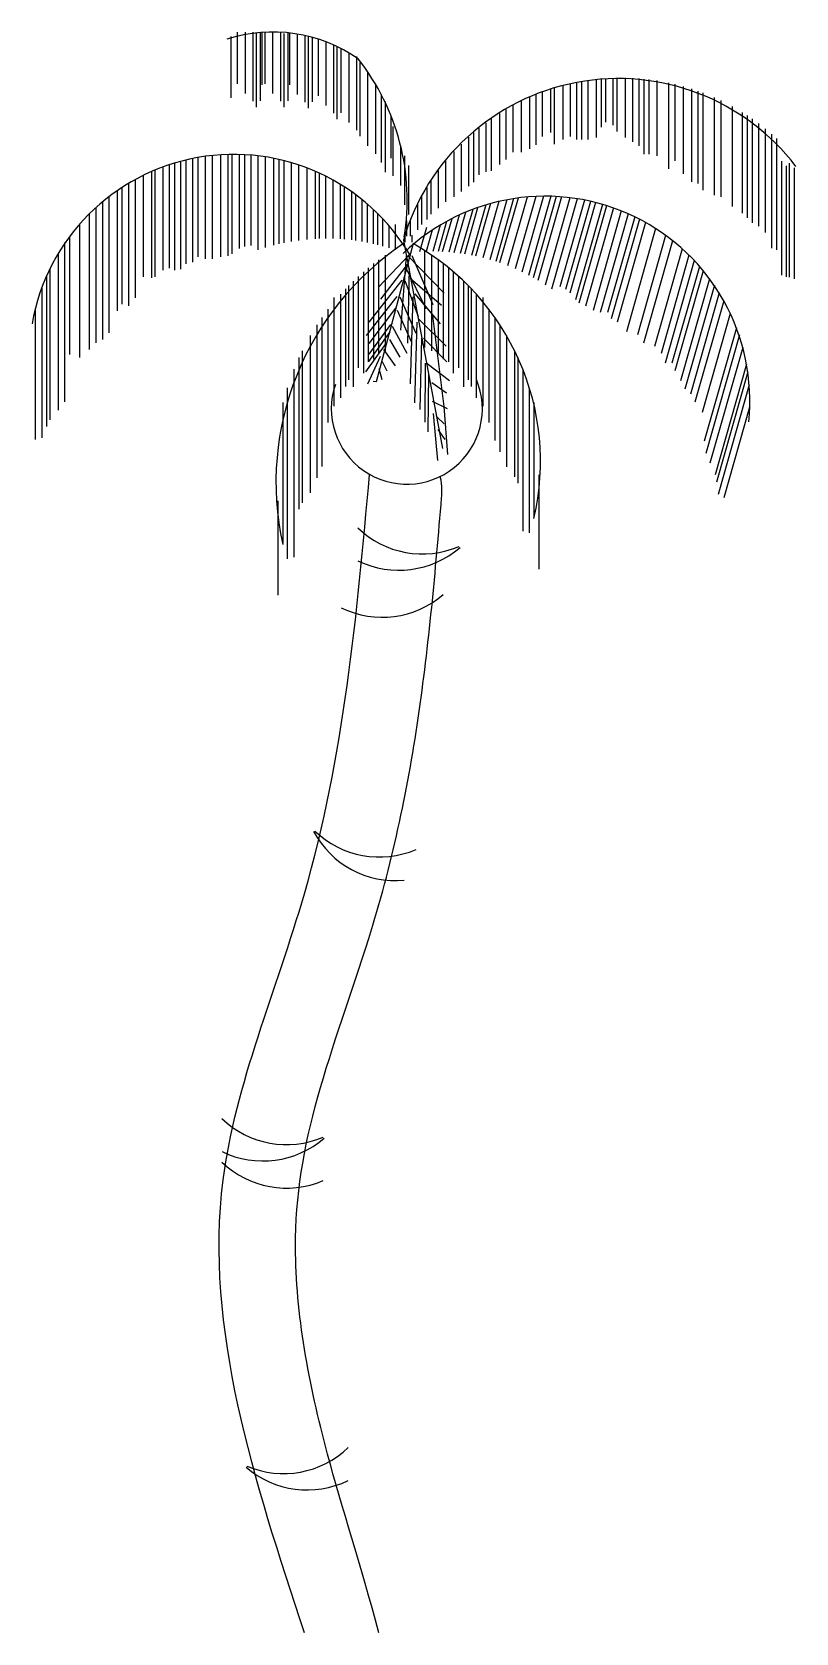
# Model space of a CAD drawing. Header units: millimetres. Extents: x 345.17 to 346.7, y 2555.09 to 2558.29.
import ezdxf

# ---------------------------------------------------------------- set-up
doc = ezdxf.new("R2010")
doc.units = ezdxf.units.MM
doc.header["$LTSCALE"] = 10
doc.layers.add('Vegetais', color=94, linetype='Continuous')

msp = doc.modelspace()

# ---------------------------------------------------------------- linework, layer by layer
at = {"layer": 'Vegetais'}
for p, q in [((345.5774, 2558.2939), (345.5774, 2558.1908)), ((345.593, 2558.2943), (345.593, 2558.1714)), ((345.6086, 2558.2939), (345.6086, 2558.1559)), ((345.6153, 2558.2915), (345.6153, 2558.1439)), ((345.6233, 2558.2928), (345.6233, 2558.1565)), ((345.6267, 2558.2925), (345.6267, 2558.1885)), ((345.6324, 2558.2939), (345.6324, 2558.1908)), ((345.648, 2558.2943), (345.648, 2558.1714)), ((345.6636, 2558.2939), (345.6636, 2558.1559)), ((345.6703, 2558.2915), (345.6703, 2558.1439)), ((345.6783, 2558.2928), (345.6783, 2558.1565)), ((345.6817, 2558.2925), (345.6817, 2558.1885)), ((345.6973, 2558.2903), (345.6973, 2558.1691)), ((345.5644, 2558.2852), (345.5644, 2558.1622)), ((345.7128, 2558.2873), (345.7128, 2558.1536)), ((345.7195, 2558.2857), (345.7195, 2558.1416)), ((345.7275, 2558.2837), (345.7275, 2558.1542)), ((345.739, 2558.2803), (345.739, 2558.1668)), ((345.7546, 2558.2748), (345.7546, 2558.1474)), ((345.7701, 2558.2684), (345.7701, 2558.1318)), ((345.7768, 2558.2653), (345.7768, 2558.1199)), ((345.7848, 2558.2613), (345.7848, 2558.1325)), ((345.8004, 2558.2528), (345.8004, 2558.113)), ((345.816, 2558.2451), (345.816, 2558.0975)), ((345.8227, 2558.2332), (345.8227, 2558.0856)), ((345.8382, 2558.2137), (345.8382, 2558.0661)), ((346.2561, 2558.1933), (346.2561, 2558.0787)), ((346.2665, 2558.1953), (346.2665, 2558.0787)), ((346.279, 2558.1973), (346.279, 2558.0787)), ((346.2956, 2558.1995), (346.2956, 2558.0828)), ((346.306, 2558.2006), (346.306, 2558.1036)), ((346.3143, 2558.2012), (346.3143, 2558.114)), ((346.3289, 2558.202), (346.3289, 2558.1077)), ((346.3372, 2558.2023), (346.3372, 2558.0953)), ((346.3539, 2558.2023), (346.3539, 2558.0828)), ((346.3684, 2558.2019), (346.3684, 2558.0745)), ((346.3809, 2558.2011), (346.3809, 2558.0662)), ((346.3913, 2558.2002), (346.3913, 2558.0496)), ((346.4011, 2558.1992), (346.4011, 2558.0496)), ((346.4175, 2558.1969), (346.4175, 2558.0463)), ((345.8538, 2558.1904), (345.8538, 2558.0506)), ((345.8655, 2558.1694), (345.8655, 2558.033)), ((346.1625, 2558.1635), (346.1625, 2558.06)), ((346.175, 2558.1688), (346.175, 2558.0683)), ((346.1875, 2558.1737), (346.1875, 2558.0849)), ((346.2041, 2558.1795), (346.2041, 2558.0932)), ((346.2118, 2558.1819), (346.2118, 2558.0695)), ((346.2291, 2558.1869), (346.2291, 2558.0787)), ((346.2436, 2558.1906), (346.2436, 2558.0849)), ((346.4405, 2558.1927), (346.4405, 2558.0201)), ((346.4536, 2558.1897), (346.4536, 2558.0365)), ((346.47, 2558.1855), (346.47, 2558.0103)), ((346.4864, 2558.1805), (346.4864, 2557.9939)), ((346.4995, 2558.1761), (346.4995, 2557.9906)), ((346.5094, 2558.1725), (346.5094, 2557.9775)), ((346.5323, 2558.163), (346.5323, 2557.9677)), ((345.8732, 2558.1554), (345.8732, 2558.0136)), ((346.1022, 2558.1313), (346.1022, 2558.0288)), ((346.1147, 2558.1389), (346.1147, 2558.0392)), ((346.1293, 2558.1472), (346.1293, 2558.0537)), ((346.1459, 2558.1557), (346.1459, 2558.0537)), ((346.5455, 2558.1569), (346.5455, 2557.9644)), ((346.5684, 2558.145), (346.5684, 2557.9448)), ((346.5881, 2558.1334), (346.5881, 2557.9317)), ((345.8849, 2558.1271), (345.8849, 2558.0415)), ((345.8888, 2558.1049), (345.8888, 2558.0065)), ((346.0607, 2558.1014), (346.0607, 2558.0081)), ((346.0752, 2558.1127), (346.0752, 2558.0143)), ((346.0856, 2558.1202), (346.0856, 2558.0164)), ((346.5979, 2558.1271), (346.5979, 2557.9218)), ((346.6078, 2558.1205), (346.6078, 2557.912)), ((346.6209, 2558.111), (346.6209, 2557.9055)), ((346.634, 2558.1007), (346.634, 2557.8924)), ((345.9044, 2558.0665), (345.9044, 2557.9871)), ((346.0253, 2558.0698), (346.0253, 2557.9748)), ((346.0399, 2558.0836), (346.0399, 2557.9852)), ((346.0503, 2558.0928), (346.0503, 2557.9935)), ((346.6471, 2558.0897), (346.6471, 2557.8613)), ((346.657, 2558.0808), (346.657, 2557.858)), ((345.4639, 2558.0337), (345.4639, 2557.8191)), ((345.4744, 2558.0378), (345.4744, 2557.8301)), ((345.4876, 2558.0408), (345.4876, 2557.8334)), ((345.4981, 2558.0428), (345.4981, 2557.844)), ((345.5127, 2558.0451), (345.5127, 2557.8399)), ((345.5272, 2558.0469), (345.5272, 2557.8399)), ((345.5439, 2558.0483), (345.5439, 2557.844)), ((345.5584, 2558.049), (345.5584, 2557.8461)), ((345.5667, 2558.0492), (345.5667, 2557.8502)), ((345.5813, 2558.049), (345.5813, 2557.8606)), ((345.5917, 2558.0486), (345.5917, 2557.8648)), ((345.6042, 2558.0478), (345.6042, 2557.8668)), ((345.6187, 2558.0463), (345.6187, 2557.8577)), ((345.6333, 2558.0443), (345.6333, 2557.8624)), ((345.6499, 2558.0413), (345.6499, 2557.8671)), ((345.6603, 2558.0391), (345.6603, 2557.8697)), ((345.6707, 2558.0366), (345.6707, 2557.872)), ((345.9122, 2558.0466), (345.9122, 2557.9482)), ((345.9941, 2558.0355), (345.9941, 2557.9541)), ((346.0107, 2558.0547), (346.0107, 2557.9644)), ((346.6666, 2558.0353), (346.6666, 2557.8069)), ((345.3892, 2558.007), (345.3892, 2557.8039)), ((345.4059, 2558.0154), (345.4059, 2557.8018)), ((345.4121, 2558.0175), (345.4121, 2557.8039)), ((345.4285, 2558.0239), (345.4285, 2557.817)), ((345.441, 2558.0281), (345.441, 2557.8212)), ((345.4515, 2558.0316), (345.4515, 2557.817)), ((345.6853, 2558.0327), (345.6853, 2557.8748)), ((345.6998, 2558.0281), (345.6998, 2557.877)), ((345.7164, 2558.0222), (345.7164, 2557.8789)), ((345.7331, 2558.0154), (345.7331, 2557.8801)), ((345.7414, 2558.0117), (345.7414, 2557.8805)), ((345.7539, 2558.0057), (345.7539, 2557.8808)), ((345.9199, 2558.0272), (345.9199, 2557.9288)), ((345.9796, 2558.0168), (345.9796, 2557.9416)), ((346.6764, 2558.0264), (346.6764, 2557.8036)), ((346.6822, 2558.0314), (346.6822, 2557.803)), ((346.692, 2558.0225), (346.692, 2557.7997)), ((345.3367, 2557.9762), (345.3367, 2557.7358)), ((345.3465, 2557.9828), (345.3465, 2557.7489)), ((345.3596, 2557.991), (345.3596, 2557.7456)), ((345.3728, 2557.9985), (345.3728, 2557.762)), ((345.7684, 2557.998), (345.7684, 2557.8806)), ((345.783, 2557.9895), (345.783, 2557.8799)), ((345.7913, 2557.9844), (345.7913, 2557.8793)), ((345.8059, 2557.9746), (345.8059, 2557.8778)), ((345.9567, 2557.9826), (345.9567, 2557.9188)), ((345.965, 2557.9958), (345.965, 2557.9291)), ((345.294, 2557.9422), (345.294, 2557.6717)), ((345.3072, 2557.9546), (345.3072, 2557.6783)), ((345.3203, 2557.9642), (345.3203, 2557.6914)), ((345.8142, 2557.9686), (345.8142, 2557.8767)), ((345.8267, 2557.9589), (345.8267, 2557.8748)), ((345.8371, 2557.9503), (345.8371, 2557.8729)), ((345.8495, 2557.9391), (345.8495, 2557.8703)), ((345.938, 2557.9485), (345.938, 2557.898)), ((345.9463, 2557.9645), (345.9463, 2557.9084)), ((346.0487, 2557.9389), (346.0236, 2557.8506)), ((346.0583, 2557.9424), (346.0319, 2557.8493)), ((346.075, 2557.9478), (346.0463, 2557.8468)), ((346.0844, 2557.9506), (346.0545, 2557.8451)), ((346.1007, 2557.9547), (346.0687, 2557.8418)), ((346.1168, 2557.9581), (346.0827, 2557.838)), ((346.1305, 2557.9605), (346.0947, 2557.8343)), ((346.1395, 2557.9618), (346.1026, 2557.8317)), ((346.1574, 2557.9638), (346.1182, 2557.8259)), ((346.175, 2557.9649), (346.1337, 2557.8196)), ((346.1902, 2557.9653), (346.1471, 2557.8134)), ((346.2053, 2557.9652), (346.1603, 2557.8068)), ((346.216, 2557.9647), (346.1697, 2557.8018)), ((346.2266, 2557.964), (346.179, 2557.7965)), ((346.2434, 2557.9623), (346.1937, 2557.7874)), ((346.258, 2557.9603), (346.2064, 2557.7789)), ((346.2724, 2557.9577), (346.223, 2557.7837)), ((346.2846, 2557.9551), (346.2344, 2557.7783)), ((346.2947, 2557.9527), (346.2433, 2557.7714)), ((346.3088, 2557.9488), (346.2544, 2557.7575)), ((346.3167, 2557.9464), (346.2613, 2557.7512)), ((346.3305, 2557.9418), (346.2747, 2557.7452)), ((345.2612, 2557.9087), (345.2612, 2557.6423)), ((345.2809, 2557.9297), (345.2809, 2557.6586)), ((345.8579, 2557.9312), (345.8579, 2557.8683)), ((345.8683, 2557.9205), (345.8683, 2557.8655)), ((345.8807, 2557.9067), (345.8807, 2557.8619)), ((345.8932, 2557.9086), (345.8932, 2557.8578)), ((345.9161, 2557.916), (345.9161, 2557.8855)), ((345.9234, 2557.916), (345.9234, 2557.8855)), ((345.9836, 2557.9075), (345.9685, 2557.8545)), ((345.9965, 2557.9148), (345.9793, 2557.8543)), ((346.0067, 2557.9202), (345.9878, 2557.854)), ((346.0217, 2557.9276), (346.0006, 2557.8531)), ((346.0341, 2557.933), (346.0111, 2557.8521)), ((346.3461, 2557.9359), (346.2896, 2557.7367)), ((346.3597, 2557.9302), (346.3036, 2557.7327)), ((346.373, 2557.924), (346.3187, 2557.7327)), ((346.3826, 2557.9191), (346.326, 2557.7197)), ((346.3944, 2557.9127), (346.3377, 2557.7129)), ((345.2317, 2557.8727), (345.2317, 2557.5533)), ((345.2415, 2557.8842), (345.2415, 2557.6484)), ((345.9099, 2557.8773), (345.9879, 2557.4599)), ((345.913, 2557.8873), (345.913, 2557.8731)), ((345.9265, 2557.8873), (345.9265, 2557.8731)), ((345.9563, 2557.9028), (345.9424, 2557.8539)), ((345.9678, 2557.8975), (345.9555, 2557.8544)), ((346.4148, 2557.9005), (346.3562, 2557.694)), ((346.4348, 2557.8868), (346.3783, 2557.6878)), ((346.4488, 2557.8761), (346.3905, 2557.6707)), ((345.2186, 2557.85), (345.2186, 2557.537)), ((345.9292, 2557.8704), (345.8556, 2557.5933)), ((345.9232, 2557.8498), (345.8601, 2557.7835)), ((345.8735, 2557.8476), (345.8735, 2557.6556)), ((345.9153, 2557.8457), (345.9041, 2557.6969)), ((345.9192, 2557.8454), (345.9917, 2557.7714)), ((345.9267, 2557.8465), (345.9691, 2557.7484)), ((345.9523, 2557.8565), (345.9523, 2557.6624)), ((345.9659, 2557.8476), (345.9659, 2557.6556)), ((346.4681, 2557.8598), (346.4126, 2557.6644)), ((346.4815, 2557.8471), (346.4257, 2557.6505)), ((345.2022, 2557.8198), (345.2022, 2557.5173)), ((345.8297, 2557.814), (345.8297, 2557.6106)), ((345.8396, 2557.8222), (345.8396, 2557.6336)), ((345.8498, 2557.8303), (345.8498, 2557.6387)), ((345.8599, 2557.838), (345.8599, 2557.6505)), ((345.9198, 2557.832), (345.8639, 2557.7589)), ((345.9155, 2557.8203), (345.955, 2557.7407)), ((345.9212, 2557.8203), (345.9178, 2557.6709)), ((345.9795, 2557.838), (345.9795, 2557.6505)), ((345.9897, 2557.8303), (345.9897, 2557.6387)), ((345.9999, 2557.8222), (345.9999, 2557.6336)), ((346.0098, 2557.814), (346.0098, 2557.6106)), ((346.4921, 2557.8363), (346.4338, 2557.6311)), ((346.5025, 2557.8248), (346.4473, 2557.6307)), ((346.5101, 2557.8158), (346.4532, 2557.6154)), ((345.1858, 2557.7815), (345.1858, 2557.4813)), ((345.1956, 2557.8057), (345.1956, 2557.5042)), ((345.7937, 2557.7797), (345.7937, 2557.5843)), ((345.8002, 2557.7865), (345.8002, 2557.5974)), ((345.8093, 2557.7954), (345.8093, 2557.5835)), ((345.8192, 2557.8046), (345.8192, 2557.6217)), ((345.9068, 2557.797), (345.8404, 2557.7128)), ((345.913, 2557.7964), (345.9393, 2557.7241)), ((345.9237, 2557.8014), (345.986, 2557.7469)), ((346.0203, 2557.8046), (346.0203, 2557.6217)), ((346.0302, 2557.7954), (346.0302, 2557.5835)), ((346.0393, 2557.7865), (346.0393, 2557.5974)), ((346.0458, 2557.7797), (346.0458, 2557.5843)), ((346.5226, 2557.7998), (346.4645, 2557.5952)), ((346.5326, 2557.787), (346.4736, 2557.579)), ((345.7707, 2557.7624), (345.7707, 2557.5446)), ((345.7838, 2557.7691), (345.7838, 2557.5614)), ((345.8965, 2557.7647), (345.8354, 2557.6861)), ((345.9027, 2557.7641), (345.9351, 2557.6913)), ((345.9287, 2557.7637), (345.9234, 2557.5895)), ((345.933, 2557.7696), (345.9832, 2557.7097)), ((346.0557, 2557.7691), (346.0557, 2557.5614)), ((346.0688, 2557.7624), (346.0688, 2557.5446)), ((346.5419, 2557.7715), (346.4844, 2557.5691)), ((346.5511, 2557.7558), (346.4935, 2557.5529)), ((345.1727, 2557.7391), (345.1727, 2557.478)), ((345.7464, 2557.7222), (345.7464, 2557.424)), ((345.7588, 2557.7391), (345.7588, 2557.5123)), ((345.8941, 2557.7408), (345.8408, 2557.6704)), ((345.8976, 2557.7374), (345.9256, 2557.6741)), ((345.9366, 2557.7132), (345.9323, 2557.5514)), ((345.9409, 2557.7191), (345.9954, 2557.6651)), ((345.9913, 2557.544), (345.9688, 2557.7258)), ((346.0807, 2557.7391), (346.0807, 2557.5123)), ((346.0931, 2557.7222), (346.0931, 2557.4761)), ((346.5643, 2557.7302), (346.5079, 2557.5318)), ((345.7234, 2557.6864), (345.7234, 2557.3711)), ((345.7365, 2557.7076), (345.7365, 2557.401)), ((345.883, 2557.6934), (345.8402, 2557.6341)), ((345.8838, 2557.7085), (345.841, 2557.6492)), ((345.8873, 2557.7051), (345.9169, 2557.6507)), ((345.9459, 2557.6813), (345.943, 2557.5381)), ((345.9498, 2557.681), (345.997, 2557.6338)), ((346.1029, 2557.7076), (346.1029, 2557.4531)), ((346.1161, 2557.6864), (346.1161, 2557.4232)), ((346.5765, 2557.7014), (346.5121, 2557.4745)), ((346.5828, 2557.6876), (346.5153, 2557.4498)), ((345.707, 2557.6559), (345.707, 2557.3514)), ((345.8744, 2557.6701), (345.8342, 2557.6136)), ((345.8701, 2557.6584), (345.8933, 2557.6258)), ((345.8823, 2557.6784), (345.9029, 2557.643)), ((346.1325, 2557.6559), (346.1325, 2557.4035)), ((346.5892, 2557.6621), (346.5235, 2557.4304)), ((345.6906, 2557.6191), (345.6906, 2557.2424)), ((345.7005, 2557.6421), (345.7005, 2557.3383)), ((345.8631, 2557.644), (345.838, 2557.589)), ((345.8607, 2557.62), (345.867, 2557.5982)), ((345.8676, 2557.6344), (345.8766, 2557.6154)), ((345.9538, 2557.6308), (345.9528, 2557.5124)), ((345.9577, 2557.6305), (346.002, 2557.596)), ((346.139, 2557.6421), (346.139, 2557.3904)), ((346.1489, 2557.6191), (346.1489, 2557.2945)), ((346.5968, 2557.6286), (346.5339, 2557.407)), ((345.8556, 2557.5933), (345.8494, 2557.5939)), ((345.9602, 2557.6116), (345.9591, 2557.4933)), ((345.9666, 2557.5925), (345.9962, 2557.5715)), ((346.5993, 2557.6133), (346.5366, 2557.3926)), ((346.6021, 2557.5873), (346.5398, 2557.3679)), ((345.6682, 2557.5519), (345.6682, 2557.2704)), ((345.6775, 2557.5818), (345.6775, 2557.2391)), ((345.9677, 2557.555), (345.9978, 2557.5402)), ((346.162, 2557.5818), (346.162, 2557.2912)), ((346.1713, 2557.5519), (346.1713, 2557.3225)), ((345.9697, 2557.5299), (345.9782, 2557.4357)), ((345.977, 2557.5231), (345.9916, 2557.5095)), ((345.9988, 2557.4477), (345.9913, 2557.544)), ((346.6031, 2557.5429), (346.5515, 2557.3612)), ((345.979, 2557.498), (345.9931, 2557.4782)), ((346.1807, 2557.4072), (346.1807, 2557.2183)), ((346.1812, 2557.3782), (346.1812, 2557.2996)), ((345.6588, 2557.3551), (345.6588, 2557.1662)), ((345.6583, 2557.3261), (345.6583, 2557.2475))]:
    msp.add_line(p, q, dxfattribs=at)
for centre, radius, start, end in [((345.6484, 2557.9955), 0.2988, 55.0907, 107.9225), ((345.4601, 2557.9573), 0.4575, 350.7657, 38.2521), ((346.34, 2557.7534), 0.4477, 37.3763, 163.9299), ((345.5701, 2557.6394), 0.4098, 30.2315, 170.1081), ((346.1936, 2557.5556), 0.4098, 354.0412, 133.9179), ((346.2304, 2557.392), 0.5756, 123.7866, 192.4541), ((345.6836, 2557.4341), 0.5007, 346.833, 60.6274)]:
    msp.add_arc(centre, radius, start, end, dxfattribs=at)
at = {"layer": 'Vegetais', "color": 34}
for centre, radius, start, end in [((345.9168, 2557.5396), 0.1512, 161.1691, 22.8221), ((345.948, 2557.4357), 0.1869, 226.1858, 293.099), ((345.9008, 2557.403), 0.1869, 244.0065, 310.9197), ((345.8674, 2557.3088), 0.1869, 244.0065, 310.9197), ((345.8945, 2556.7812), 0.1869, 208.3651, 275.2782), ((345.8619, 2556.8285), 0.1869, 226.1858, 293.099), ((345.676, 2556.2523), 0.1869, 226.1858, 293.099), ((345.6288, 2556.2195), 0.1869, 244.0065, 310.9197), ((345.676, 2556.1652), 0.1869, 226.1858, 293.099), ((345.6701, 2555.5932), 0.1869, 246.901, 313.8142), ((345.7173, 2555.5604), 0.1869, 229.0803, 295.9935)]:
    msp.add_arc(centre, radius, start, end, dxfattribs=at)
msp.add_spline([(345.7118, 2555.087), (345.5492, 2555.9948), (345.7118, 2556.5681), (345.8421, 2557.4082)], degree=3, dxfattribs=at)
msp.add_open_spline([(345.861, 2555.087), (345.824, 2555.225), (345.7875, 2555.336), (345.7201, 2555.5874), (345.6943, 2555.7261), (345.6936, 2555.9609), (345.7099, 2556.0584), (345.7671, 2556.2632), (345.8059, 2556.3686), (345.8861, 2556.6226), (345.9179, 2556.772), (345.9612, 2557.0675), (345.9741, 2557.2151), (345.9873, 2557.3721), (345.9882, 2557.3828), (345.9838, 2557.4041)], degree=3, knots=[0, 0, 0, 0, 0.443386, 0.443386, 1.020827, 1.020827, 1.455673, 1.455673, 1.890518, 1.890518, 2.464158, 2.464158, 3.037798, 3.037798, 3.079602, 3.079602, 3.079602, 3.079602], dxfattribs=at)

doc.saveas('drawing.dxf')
